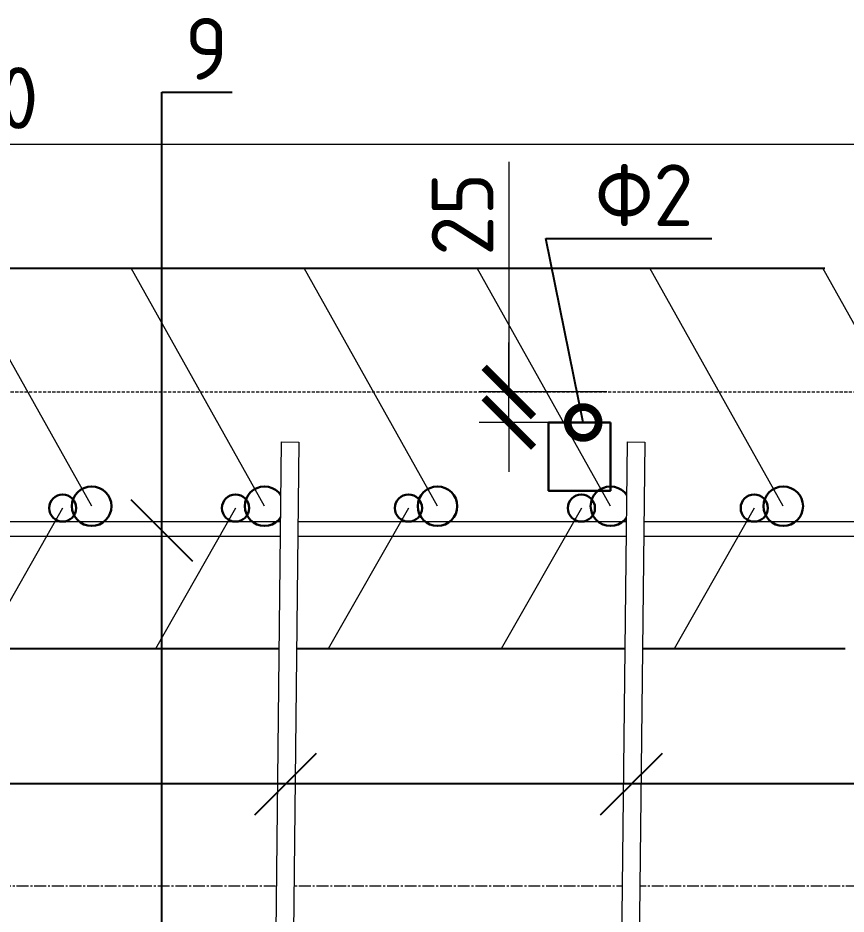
# Model space of a CAD drawing. Header units: millimetres. Extents: x -65574 to 111613, y -106550 to -50518.
# Drawn here: x 19927 to 20598, y -63266 to -62541 of the extents above; entities that cross this region are included whole.
import ezdxf
from ezdxf import colors
from ezdxf.entities.mleader import LeaderData, LeaderLine
from ezdxf.math import Vec2, Vec3

# ---------------------------------------------------------------- set-up
doc = ezdxf.new("R2010")
doc.units = ezdxf.units.MM
doc.linetypes.add('CENTER2', pattern=[28.575, 19.05, -3.175, 3.175, -3.175])
doc.linetypes.add('невидимая', pattern=[0.375, 0.25, -0.125])
doc.layers.get('Defpoints').update_dxf_attribs({"color": 6})
doc.styles.add('GOST-2.304_Type-B', font='GOST Common.ttf')
doc.dimstyles.new('УРСТ', dxfattribs={"dimtxt": 2.5, "dimasz": 2, "dimexe": 1.2, "dimexo": 1.5, "dimtad": 1, "dimdec": 0, "dimrnd": 1, "dimtxsty": 'GOST-2.304_Type-B', "dimblk": 'ARCHTICK', "dimcen": 2, "dimdle": 2, "dimazin": 3, "dimtfac": 1, "dimtdec": 0, "dimtmove": 1, "dimatfit": 0, "dimldrblk": 'NONE', "dimlwd": 15, "dimlwe": 15})

# ---------------------------------------------------------------- blocks, each defined once
blk = doc.blocks.new('_ArchTick')
at = {"color": 0, "linetype": 'ByBlock', "const_width": 0.15}
blk.add_lwpolyline([(-0.5, -0.5), (0.5, 0.5)], dxfattribs=at)
blk = doc.blocks.new('*D309')
at = {"color": 0, "lineweight": 15, "ltscale": 100, "transparency": 16777216}
for p, q in [((18866.76, -62906.11), (18866.76, -62619)), ((20686.76, -62906.11), (20686.76, -62619)), ((18826.76, -62643), (20726.76, -62643))]:
    blk.add_line(p, q, dxfattribs=at)
at = {"layer": 'Defpoints', "color": 0, "lineweight": -2, "ltscale": 100, "transparency": 16777216}
for p in [(20686.76, -62643), (18866.76, -62936.11), (20686.76, -62936.11)]:
    blk.add_point(p, dxfattribs=at)
at = {"color": 0, "lineweight": 15, "ltscale": 100, "transparency": 16777216, "xscale": 40, "yscale": 40, "zscale": 40, "rotation": 180}
blk.add_blockref('_ArchTick', (18866.76, -62643), dxfattribs=at)
at = {"color": 0, "lineweight": 15, "ltscale": 100, "transparency": 16777216, "xscale": 40, "yscale": 40, "zscale": 40}
blk.add_blockref('_ArchTick', (20686.76, -62643), dxfattribs=at)
at = {"color": 0, "lineweight": 15, "ltscale": 100, "transparency": 16777216, "insert": (19776.76, -62605.5), "char_height": 50, "attachment_point": 5, "style": 'GOST-2.304_Type-B'}
blk.add_mtext('\\A1;13х140=1820', dxfattribs=at)
blk = doc.blocks.new('_None')
blk = doc.blocks.new('_Oblique')
at = {"color": 0, "linetype": 'ByBlock', "lineweight": -2}
blk.add_line((-0.5, -0.5), (0.5, 0.5), dxfattribs=at)
blk = doc.blocks.new('_DotSmall')
at = {"color": 0, "linetype": 'ByBlock', "const_width": 0.5}
blk.add_lwpolyline([(-0.0625, 0, 1), (0.0625, 0, 1)], format="xyb", close=True, dxfattribs=at)
blk = doc.blocks.new('*U229')
at = {"linetype": 'ByBlock', "lineweight": 15, "ltscale": 100}
blk.add_lwpolyline([(52.81, -97.1), (-55.19, 95.6)], dxfattribs=at)
blk = doc.blocks.new('*U230')
at = {"color": 0, "linetype": 'ByBlock', "lineweight": -2, "transparency": 16777216}
for p in [(1120, 0), (1260, 0), (1400, 0), (1540, 0), (1680, 0), (1820, 0)]:
    blk.add_blockref('*U229', p, dxfattribs=at)
blk = doc.blocks.new('*D407')
at = {"color": 0, "lineweight": 15, "transparency": 16777216}
for p, q in [((20324.55, -62657.2), (20324.55, -62843.61)), ((20324.55, -62843.61), (20324.55, -62803.61)), ((20403.76, -62843.61), (20300.55, -62843.61)), ((20324.55, -62868.31), (20324.55, -62843.61)), ((20324.55, -62868.31), (20324.55, -62843.61)), ((20406.76, -62868.31), (20300.55, -62868.31)), ((20324.55, -62868.31), (20324.55, -62908.31))]:
    blk.add_line(p, q, dxfattribs=at)
at = {"layer": 'Defpoints', "color": 0, "lineweight": -2, "transparency": 16777216}
for p in [(20324.55, -62843.61), (20403.76, -62843.61), (20406.76, -62868.31)]:
    blk.add_point(p, dxfattribs=at)
at = {"color": 0, "lineweight": 15, "transparency": 16777216, "xscale": 40, "yscale": 40, "zscale": 40}
for p, rotation in [((20324.55, -62843.61), 270), ((20324.55, -62868.31), 90)]:
    blk.add_blockref('_ArchTick', p, dxfattribs=dict(at, rotation=rotation))
at = {"color": 0, "lineweight": 15, "transparency": 16777216, "insert": (20287.05, -62699.7), "char_height": 50, "attachment_point": 5, "rotation": 90, "style": 'GOST-2.304_Type-B'}
blk.add_mtext('\\A1;25', dxfattribs=at)
blk = doc.blocks.new('*U268')
at = {"lineweight": 30}
blk.add_circle((0, 0), 11, dxfattribs=at)
blk = doc.blocks.new('*U273')
at = {"color": 0, "linetype": 'ByBlock', "lineweight": -2, "transparency": 16777216}
for p in [(1120, 0), (1260, 0), (1400, 0), (1540, 0), (1680, 0)]:
    blk.add_blockref('*U268', p, dxfattribs=at)
blk = doc.blocks.new('*U262')
at = {"linetype": 'ByBlock', "lineweight": 15, "ltscale": 100}
blk.add_lwpolyline([(32.02, -57.03), (-32.91, 57)], dxfattribs=at)
blk = doc.blocks.new('*U263')
at = {"color": 0, "linetype": 'ByBlock', "lineweight": -2, "transparency": 16777216}
for p in [(1120, 0), (1260, 0), (1400, 0), (1540, 0), (1680, 0)]:
    blk.add_blockref('*U262', p, dxfattribs=at)
blk = doc.blocks.new('*U246')
at = {"lineweight": 30, "ltscale": 100}
blk.add_circle((0, 0), 16, dxfattribs=at)
blk = doc.blocks.new('*U247')
at = {"color": 0, "linetype": 'ByBlock', "lineweight": -2, "transparency": 16777216}
for p in [(1120, 0), (1260, 0), (1400, 0), (1540, 0), (1680, 0)]:
    blk.add_blockref('*U246', p, dxfattribs=at)

msp = doc.modelspace()

# ---------------------------------------------------------------- linework, layer by layer
at = {"linetype": 'CENTER2', "lineweight": 5, "ltscale": 0.5}
msp.add_line((18811.59, -63243.61), (20711.59, -63243.61), dxfattribs=at)
at = {"linetype": 'невидимая', "lineweight": 15, "ltscale": 10}
msp.add_lwpolyline([(18811.15, -63643.61), (18811.15, -62843.61), (20711.15, -62843.61), (20711.15, -63643.61)], close=True, dxfattribs=at)
at = {"lineweight": 30, "ltscale": 100}
msp.add_lwpolyline([(20406.76, -62868.31), (20356.76, -62868.31), (20356.76, -62923.61), (20406.76, -62923.61)], close=True, dxfattribs=at)
at = {"lineweight": 15}
msp.add_lwpolyline([(18811.15, -62960.61), (18811.15, -62948.61), (20711.15, -62948.61), (20711.15, -62960.61)], close=True, dxfattribs=at)

# ---------------------------------------------------------------- block references
for name, p in [('*U230', (18813.95, -62839.01)), ('*U247', (18866.76, -62936.11)), ('*U273', (18843.26, -62937.61))]:
    msp.add_blockref(name, p)
at = {"xscale": -1, "rotation": 180}
msp.add_blockref('*U263', (18811.23, -62994.65), dxfattribs=at)

# ---------------------------------------------------------------- dimensions: what is measured, and where the dimension line sits
at = {"lineweight": 15, "ltscale": 100}
dim = msp.add_linear_dim(base=(20686.76, -62643), p1=(18866.76, -62936.11), p2=(20686.76, -62936.11), angle=0, text='13х140=<>', dimstyle='УРСТ', override={"dimscale": 0, "dimtxsty": 'GOST-2.304_Type-B'}, dxfattribs=at)
dim.commit()
dim.dimension.update_dxf_attribs({"geometry": '*D309', "text_midpoint": (19776.76, -62605.5)})
at = {"lineweight": 15}
dim = msp.add_linear_dim(base=(20324.55, -62843.61), p1=(20406.76, -62868.31), p2=(20403.76, -62843.61), angle=90, dimstyle='УРСТ', override={"dimscale": 0, "dimexo": 0, "dimtxsty": 'GOST-2.304_Type-B'}, dxfattribs=at)
dim.commit()
dim.dimension.update_dxf_attribs({"geometry": '*D407', "text_midpoint": (20305.86, -62699.7), "dimtype": 160})

# ---------------------------------------------------------------- leaders
ml = msp.add_multileader_mtext('Standard', dxfattribs=at)
ml.set_content('9', color=256, style='GOST-2.304_Type-B')
ml.set_leader_properties()
ml.set_arrow_properties(name='OBLIQUE')
ml.build(insert=Vec2(0, 0))
ml.multileader.update_dxf_attribs({"text_left_attachment_type": 6, "text_right_attachment_type": 6, "dogleg_length": 2.5, "arrow_head_size": 50, "scale": 20})
ctx = ml.context
ctx.base_point, ctx.scale, ctx.char_height, ctx.arrow_head_size, ctx.plane_origin = Vec3(20060.29, -62600.65), 20, 50, 50, Vec3(20043.45, -62600.65)
ctx.left_attachment, ctx.right_attachment = 6, 6
notes = []
notes.append((ctx, [(0, (1, 1, 0), (20043.45, -62600.65), (1, 0), 16.85, [(0, [(20043.45, -63531.61)], 0, []), (1, [(20043.45, -62955.61)], 0, [])])]))
ctx.mtext.insert, ctx.mtext.flow_direction = Vec3(20062.29, -62540.65), 5
at = {"lineweight": 15, "ltscale": 100}
ml = msp.add_multileader_mtext('Standard', dxfattribs=at)
ml.set_content('Ф2', color=256, style='GOST-2.304_Type-B')
ml.set_leader_properties()
ml.set_arrow_properties(name='DOTSMALL')
ml.build(insert=Vec2(0, 0))
ml.multileader.update_dxf_attribs({"text_left_attachment_type": 6, "text_right_attachment_type": 6, "dogleg_length": 1, "arrow_head_size": 50, "scale": 20})
ctx = ml.context
ctx.base_point, ctx.scale, ctx.char_height, ctx.arrow_head_size, ctx.landing_gap_size, ctx.plane_origin = Vec3(20374.44, -62719.23), 20, 50, 50, 20, Vec3(20158.77, -63537.39)
ctx.left_attachment, ctx.right_attachment = 6, 6
notes.append((ctx, [(0, (1, 1, 0), (20354.44, -62719.23), (1, 0), 20, [(0, [(20384.75, -62868.31)], 0, [])])]))
ctx.mtext.insert, ctx.mtext.flow_direction = Vec3(20394.44, -62659.23), 5
at = {"lineweight": 15}
ml = msp.add_multileader_mtext('Standard', dxfattribs=at)
ml.set_content('7', color=256, style='GOST-2.304_Type-B')
ml.set_leader_properties()
ml.set_arrow_properties(name='NONE')
ml.build(insert=Vec2(0, 0))
ml.multileader.update_dxf_attribs({"text_right_attachment_type": 6, "dogleg_length": 2.5, "arrow_head_size": 50, "scale": 20})
ctx = ml.context
ctx.base_point, ctx.scale, ctx.char_height, ctx.arrow_head_size, ctx.plane_origin = Vec3(18686.4, -62708.68), 20, 50, 50, Vec3(18732.28, -62743.68)
ctx.right_attachment, ctx.text_align_type = 6, 2
notes.append((ctx, [(0, (1, 1, 0), (18732.28, -62743.68), (-1, 0), 16.85, [(0, [(20580.28, -62743.68)], 0, [])])]))
ctx.mtext.insert, ctx.mtext.alignment, ctx.mtext.flow_direction = Vec3(18713.44, -62683.68), 3, 5
ml = msp.add_multileader_mtext('Standard', dxfattribs=at)
ml.set_content('6', color=256, style='GOST-2.304_Type-B')
ml.set_leader_properties()
ml.set_arrow_properties(name='NONE')
ml.build(insert=Vec2(0, 0))
ml.multileader.update_dxf_attribs({"text_right_attachment_type": 6, "dogleg_length": 2.5, "arrow_head_size": 50, "scale": 20})
ctx = ml.context
ctx.base_point, ctx.scale, ctx.char_height, ctx.arrow_head_size, ctx.plane_origin = Vec3(18693.21, -63016.64), 20, 50, 50, Vec3(18776.88, -63063.64)
ctx.right_attachment, ctx.text_align_type = 6, 2
notes.append((ctx, [(0, (1, 1, 0), (18776.88, -63051.64), (-1, 0), 64.67, [(0, [(20596.88, -63051.64)], 0, [])])]))
ctx.mtext.insert, ctx.mtext.alignment, ctx.mtext.flow_direction = Vec3(18710.21, -62991.64), 3, 5
for ctx, leaders in notes:
    for number, flags, end, landing, length, lines in leaders:
        leader = LeaderData()
        leader.index, (leader.has_last_leader_line, leader.has_dogleg_vector, leader.attachment_direction) = number, flags
        leader.last_leader_point, leader.dogleg_vector, leader.dogleg_length = Vec3(end), Vec3(landing), length
        for number, points, colour, breaks in lines:
            line = LeaderLine()
            line.index, line.vertices, line.color, line.breaks = number, Vec3.list(points), colors.encode_raw_color(colour), breaks
            leader.lines.append(line)
        ctx.leaders.append(leader)

# ---------------------------------------------------------------- next in the draw order: wipeouts: each hides what was drawn before it
for points in [[(20140.59, -62884.1), (20154.6, -62884.25), (20146.54, -63604.2), (20132.54, -63604.06)], [(20420.59, -62884.1), (20434.6, -62884.25), (20426.54, -63604.2), (20412.54, -63604.06)]]:
    msp.add_wipeout(points)

# ---------------------------------------------------------------- next in the draw order: linework, layer by layer
for points in [[(20146.54, -63604.2), (20132.54, -63604.06), (20140.59, -62884.1), (20154.59, -62884.25)], [(20426.54, -63604.2), (20412.54, -63604.06), (20420.59, -62884.1), (20434.59, -62884.25)]]:
    msp.add_lwpolyline(points, close=True, dxfattribs=at)

# ---------------------------------------------------------------- next in the draw order: leaders
ml = msp.add_multileader_mtext('Standard', dxfattribs=at)
ml.set_content('10', color=256, style='GOST-2.304_Type-B')
ml.set_leader_properties()
ml.set_arrow_properties(name='OBLIQUE')
ml.build(insert=Vec2(0, 0))
ml.multileader.update_dxf_attribs({"text_left_attachment_type": 6, "text_right_attachment_type": 6, "dogleg_length": 0.842, "arrow_head_size": 50, "scale": 20})
ctx = ml.context
ctx.base_point, ctx.scale, ctx.char_height, ctx.arrow_head_size, ctx.plane_origin = Vec3(18661.71, -63161), 20, 50, 50, Vec3(18728.76, -63173)
ctx.left_attachment, ctx.right_attachment = 6, 6
notes = []
notes.append((ctx, [(0, (1, 1, 0), (18732.56, -63161), (-1, 0), 16.85, [(0, [(20703.87, -63161)], 0, []), (1, [(18883.87, -63161)], 0, []), (2, [(19163.87, -63161)], 0, []), (3, [(19443.87, -63161)], 0, []), (4, [(20143.87, -63161)], 0, []), (5, [(20423.87, -63161)], 0, [])])]))
ctx.mtext.insert, ctx.mtext.flow_direction = Vec3(18663.71, -63101), 5
for ctx, leaders in notes:
    for number, flags, end, landing, length, lines in leaders:
        leader = LeaderData()
        leader.index, (leader.has_last_leader_line, leader.has_dogleg_vector, leader.attachment_direction) = number, flags
        leader.last_leader_point, leader.dogleg_vector, leader.dogleg_length = Vec3(end), Vec3(landing), length
        for number, points, colour, breaks in lines:
            line = LeaderLine()
            line.index, line.vertices, line.color, line.breaks = number, Vec3.list(points), colors.encode_raw_color(colour), breaks
            leader.lines.append(line)
        ctx.leaders.append(leader)

doc.saveas('drawing.dxf')
